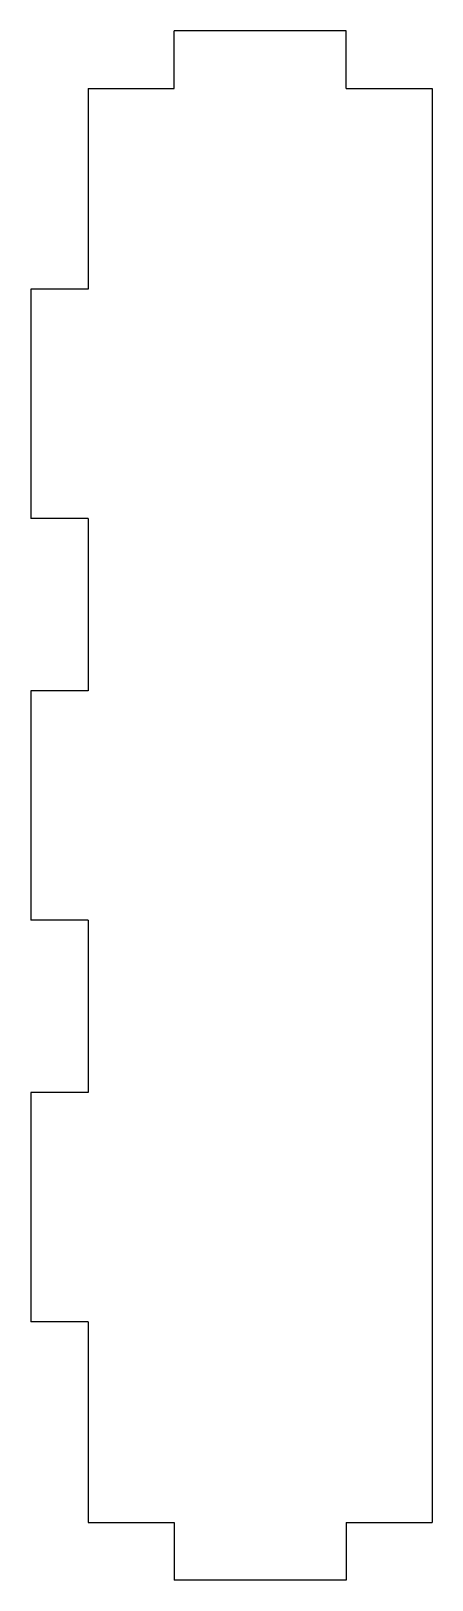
# Model space of a CAD drawing. Header units: millimetres. Extents: x 20 to 55, y 35 to 170.
import ezdxf

# ---------------------------------------------------------------- set-up
doc = ezdxf.new("R2010")
doc.units = ezdxf.units.MM

msp = doc.modelspace()

# ---------------------------------------------------------------- linework, layer by layer
at = {"color": 7, "linetype": 'Continuous', "lineweight": 25}
for p, q in [((47.5, 170), (32.5, 170)), ((32.5, 165), (32.5, 170)), ((47.5, 165), (47.5, 170)), ((25, 165), (32.5, 165)), ((25, 165), (25, 147.5)), ((47.5, 165), (55, 165)), ((55, 165), (55, 40)), ((25, 147.5), (20, 147.5)), ((20, 147.5), (20, 127.5)), ((25, 127.5), (20, 127.5)), ((25, 127.5), (25, 112.5)), ((25, 112.5), (20, 112.5)), ((20, 112.5), (20, 92.5)), ((25, 92.5), (20, 92.5)), ((25, 92.5), (25, 77.5)), ((25, 77.5), (20, 77.5)), ((20, 77.5), (20, 57.5)), ((25, 57.5), (20, 57.5)), ((25, 57.5), (25, 40)), ((25, 40), (32.5, 40)), ((32.5, 40), (32.5, 35)), ((47.5, 40), (47.5, 35)), ((47.5, 40), (55, 40)), ((47.5, 35), (32.5, 35))]:
    msp.add_line(p, q, dxfattribs=at)

doc.saveas('drawing.dxf')
